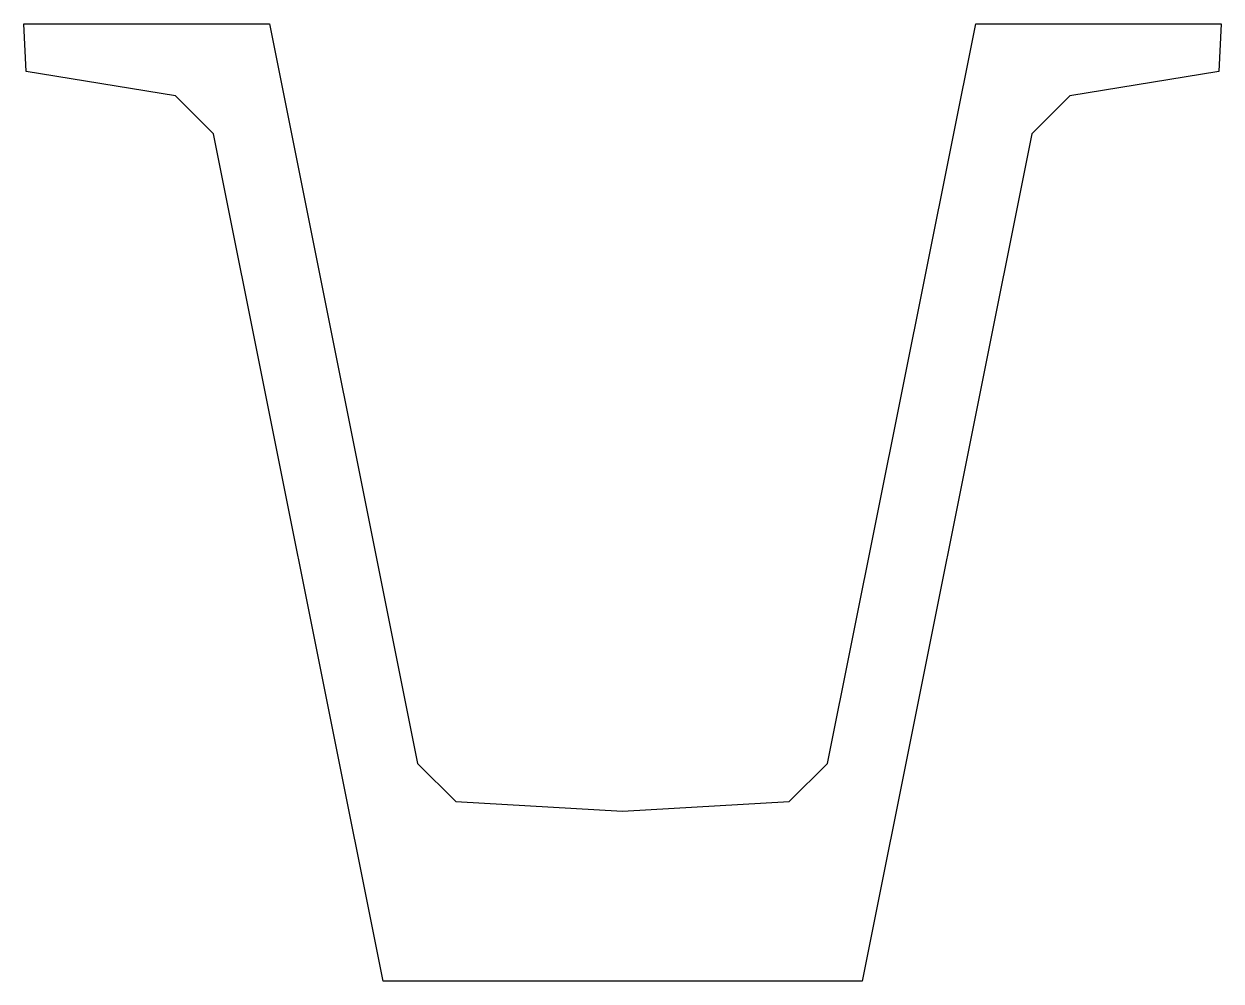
# Model space of a CAD drawing. Header units: millimetres. Extents: x 7.56 to 11.32, y 0.67 to 3.68.
import ezdxf

# ---------------------------------------------------------------- set-up
doc = ezdxf.new("R2010")
doc.units = ezdxf.units.MM

msp = doc.modelspace()

# ---------------------------------------------------------------- linework, layer by layer
msp.add_lwpolyline([(7.5633, 3.6767), (8.335, 3.6767), (8.7992, 1.3525), (8.92, 1.2325), (9.4433, 1.2025), (9.9675, 1.2325), (10.0875, 1.3525), (10.5533, 3.6767), (11.3242, 3.6767), (11.3167, 3.5267), (10.8492, 3.4508), (10.7292, 3.3308), (10.1967, 0.6683), (8.6917, 0.6683), (8.1592, 3.3308), (8.0392, 3.4508), (7.5708, 3.5267), (7.5633, 3.6767)])

doc.saveas('drawing.dxf')
